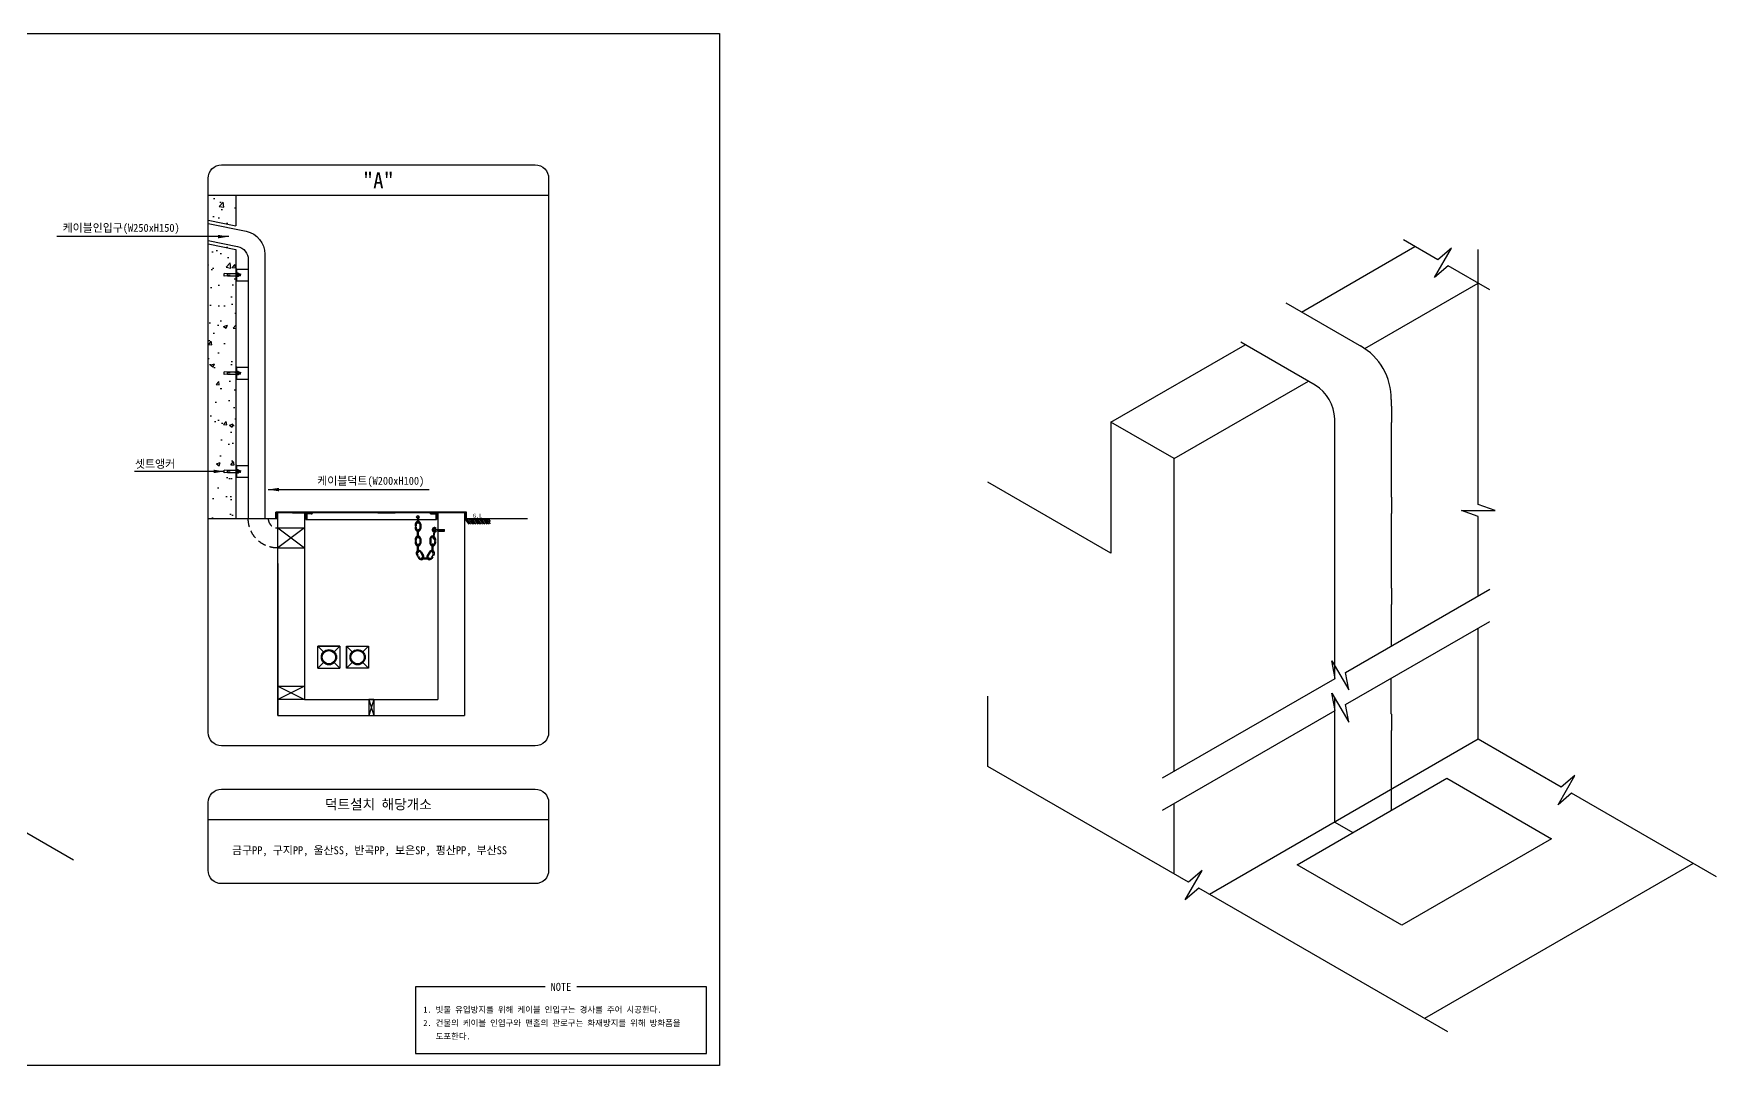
# Model space of a CAD drawing. Extents: x -8229 to 17635, y -14242 to -4883.
# Drawn here: x 5016 to 17635, y -14242 to -6502 of the extents above; entities that cross this region are included whole.
import ezdxf
from ezdxf.enums import TextEntityAlignment as Align

# ---------------------------------------------------------------- set-up
doc = ezdxf.new("R2010")
doc.units = 0
doc.header["$LTSCALE"] = 100
doc.header["$MEASUREMENT"] = 0
doc.linetypes.add('HIDDEN', pattern=[9.525, 6.35, -3.175])
doc.layers.get('0').update_dxf_attribs({"linetype": 'CONTINUOUS'})
for name, color, linetype in [('ED-MANH', 3, 'CONTINUOUS'), ('ED-MISC', 3, 'CONTINUOUS'), ('ED-NEWC', 4, 'CONTINUOUS'), ('ED-PATT', 1, 'CONTINUOUS'), ('ED-STEL', 3, 'CONTINUOUS'), ('TN-LINE', 7, 'CONTINUOUS'), ('TN-MANH', 4, 'CONTINUOUS'), ('TN-XXXX', 3, 'CONTINUOUS'), ('TT-BASE', 253, 'CONTINUOUS'), ('TT-LEAL', 1, 'CONTINUOUS'), ('TT-LEAT', 3, 'CONTINUOUS'), ('TT-TEXT', 3, 'CONTINUOUS'), ('TX-PAPR', 2, 'CONTINUOUS'), ('TZ-BASE', 253, 'CONTINUOUS'), ('TZ-LINE', 7, 'CONTINUOUS'), ('TZ-PATT', 254, 'CONTINUOUS'), ('TZ-TEX2', 3, 'CONTINUOUS'), ('TZ-TRAY', 3, 'CONTINUOUS')]:
    doc.layers.add(name, color=color, linetype=linetype)
doc.styles.add('RXHS', font='GulimChe.ttf')
doc.styles.get("Standard").update_dxf_attribs({"font": 'GulimChe.ttf'})
doc.dimstyles.new('D300', dxfattribs={"dimscale": 20, "dimtxt": 3, "dimasz": 2, "dimexe": 1, "dimexo": 1, "dimgap": 1, "dimtad": 1, "dimdec": 0, "dimdsep": 46, "dimtxsty": 'RXHS', "dimblk2": '_RXDOT', "dimcen": 3, "dimdle": 3, "dimclrd": 1, "dimclre": 1, "dimclrt": 3, "dimadec": 0, "dimazin": 0, "dimtfac": 1, "dimtdec": 0, "dimtix": 1, "dimtmove": 2, "dimatfit": 3, "dimfxl": 0, "dimtolj": 1, "dimtzin": 0, "dimarcsym": 0})

# ---------------------------------------------------------------- blocks, each defined once
blk = doc.blocks.new('_RXDOT')
at = {"color": 0, "linetype": 'ByBlock'}
blk.add_line((-1, 0), (2, 0), dxfattribs=at)
at = {"color": 0, "linetype": 'ByBlock', "const_width": 0.5}
blk.add_lwpolyline([(-0.25, 0, 1), (0.25, 0, 1)], format="xyb", close=True, dxfattribs=at)

msp = doc.modelspace()

# ---------------------------------------------------------------- hatches: boundary and pattern name
at = {"layer": 'ED-PATT'}
h = msp.add_hatch(dxfattribs=at)
h.set_pattern_fill('U', color=256, scale=5.000001, angle=225, style=0, double=1, pattern_type=0)
h.set_pattern_definition([(135, (9635.444, -12807.624), (3.535535, 3.535535), []), (45, (9635.444, -12807.624), (3.535535, -3.535535), [])])
edge = h.paths.add_edge_path()
edge.add_line((8098, -10221), (8098, -10224))
edge.add_line((8048, -10221), (8098, -10221))
edge.add_line((8048, -10224), (8048, -10221))
edge.add_line((8048, -10224), (8098, -10224))
h = msp.add_hatch(dxfattribs=at)
h.set_pattern_fill('U', color=256, scale=5.000001, angle=225, style=0, double=1, pattern_type=0)
h.set_pattern_definition([(135, (9635.444, -12817.601), (3.535535, 3.535535), []), (45, (9635.444, -12817.601), (3.535535, -3.535535), [])])
edge = h.paths.add_edge_path()
edge.add_line((8098, -10231), (8098, -10234))
edge.add_line((8048, -10231), (8098, -10231))
edge.add_line((8048, -10234), (8048, -10231))
edge.add_line((8048, -10234), (8098, -10234))
at = {"layer": 'TZ-PATT'}
h = msp.add_hatch(dxfattribs=at)
h.set_pattern_fill('AR-CONC', color=256, scale=40)
h.set_pattern_definition([(50, (-204.18, 2099.2), (286.904, -25.101), [30, -330]), (355, (-204.18, 2099.2), (-55.5005, 300.877), [24, -264]), (100.4514, (-180.27, 2097.1), (231.4035, 275.776), [25.496, -280.457]), (46.1842, (-204.2, 2179.2), (426.8965, -66.208), [45, -495]), (96.6356, (-168.6, 2173.68), (373.865, 389.647), [38.244, -420.686]), (351.184, (-204.2, 2179.2), (373.865, 389.647), [36, -396]), (21, (-164.18, 2159.2), (238.763, -161.0476), [30, -330]), (326, (-164.18, 2159.2), (97.326, 290.06), [24, -264]), (71.4514, (-144.29, 2145.77), (336.089, 129.0125), [25.496, -280.457]), (37.5, (-204.18, 2099.19), (4.86394, 133.15754), [0, -260.8, 0, -268, 0, -265]), (7.5, (-204.18, 2099.2), (105.2278, 157.7647), [0, -152.8, 0, -254.8, 0, -101]), (327.5, (-293.38, 2099.2), (213.529, -9.02195), [0, -100, 0, -312, 0, -414]), (317.5, (-333.38, 2099.2), (233.2745, 40.042), [0, -130, 0, -207.2, 0, -294])])
h.paths.add_polyline_path([(6324.4, -8053.1), (6324.4, -10140.1), (6532.3, -10140.1), (6532.3, -9687.2), (6469.5, -9687.1), (6469.5, -9684), (6445.5, -9687.1), (6445.5, -9665.9), (6469.5, -9669), (6469.5, -9665.9), (6532.3, -9665.9), (6532.3, -8096.1)])
h.paths.add_polyline_path([(6324.4, -7713.7), (6324.4, -7899.9), (6532.3, -7942.9), (6532.3, -7713.7)])

# ---------------------------------------------------------------- linework, layer by layer
at = {"layer": 'ED-MANH'}
for p, q in [((6848.2, -11617.5), (6848.2, -10097.5)), ((7048.2, -10097.5), (7048.2, -11497.5)), ((8048.2, -10097.5), (8048.2, -11497.5)), ((8248.2, -10097.5), (8248.2, -11617.5)), ((8048, -10221), (8098, -10221)), ((8048, -10221), (8098, -10221)), ((8048, -10221), (8098, -10221)), ((8048, -10234), (8098, -10234)), ((8048, -10234), (8098, -10234)), ((8048, -10234), (8098, -10234)), ((8098, -10234), (8098, -10221)), ((8098, -10234), (8098, -10221)), ((8098, -10234), (8098, -10221)), ((6848.2, -10477.5), (6848.2, -11617.5)), ((8248.2, -10477.5), (8248.2, -11617.5)), ((7048.2, -11497.5), (8048.2, -11497.5))]:
    msp.add_line(p, q, dxfattribs=at)
at = {"layer": 'ED-MANH', "flags": 128}
msp.add_lwpolyline([(6848.2, -11617.5), (8248.2, -11617.5)], dxfattribs=at)
at = {"layer": 'ED-MISC'}
for p, q in [((7148.2, -11097.5), (7313.2, -11097.5)), ((7148.2, -11262.5), (7148.2, -11097.5)), ((7148.2, -11097.5), (7313.2, -11097.5)), ((7148.2, -11097.5), (7190.4, -11139.7)), ((7313.2, -11097.5), (7148.2, -11097.5)), ((7313.2, -11097.5), (7148.2, -11097.5)), ((7313.2, -11097.5), (7271, -11139.7)), ((7313.2, -11097.5), (7313.2, -11262.5)), ((7363.2, -11262.5), (7363.2, -11097.5)), ((7363.2, -11097.5), (7405.4, -11139.7)), ((7363.2, -11097.5), (7363.2, -11262.5)), ((7363.2, -11097.5), (7528.2, -11097.5)), ((7528.2, -11097.5), (7486, -11139.7)), ((7528.2, -11097.5), (7528.2, -11262.5)), ((7190.4, -11220.3), (7148.2, -11262.5)), ((7271, -11220.3), (7313.2, -11262.5)), ((7405.4, -11220.3), (7363.2, -11262.5)), ((7486, -11220.3), (7528.2, -11262.5)), ((7148.2, -11262.5), (7313.2, -11262.5)), ((7528.2, -11262.5), (7363.2, -11262.5))]:
    msp.add_line(p, q, dxfattribs=at)
for centre, radius in [((7230.7, -11180), 57), ((7230.7, -11180), 50), ((7445.7, -11180), 57), ((7445.7, -11180), 50)]:
    msp.add_circle(centre, radius, dxfattribs=at)
at = {"layer": 'ED-NEWC'}
for p, q in [((8263.2, -10092.5), (6833.2, -10092.5)), ((6833.2, -10135.5), (6833.2, -10092.5)), ((8263.2, -10135.5), (8263.2, -10092.5)), ((6838.2, -10135.5), (6833.2, -10135.5)), ((8258.2, -10097.5), (6838.2, -10097.5)), ((6838.2, -10135.5), (6838.2, -10097.5)), ((7528.2, -10097.5), (6838.2, -10097.5)), ((7048.2, -10097.5), (6848.2, -10097.5)), ((7048.2, -10097.5), (6958.2, -10097.5)), ((6958.2, -10097.5), (7048.2, -10097.5)), ((7058, -10147.5), (8038.2, -10147.5)), ((7058.1, -10097.5), (7058.1, -10147.5)), ((7058.1, -10097.5), (7058.1, -10147.5)), ((7102.1, -10103.5), (7064.1, -10103.5)), ((7064.1, -10103.5), (7064.1, -10141.5)), ((7102.1, -10103.5), (7064.1, -10103.5)), ((7064.1, -10103.5), (7064.1, -10141.5)), ((7098.1, -10103.5), (7102.1, -10103.5)), ((7098.1, -10103.5), (7102.1, -10103.5)), ((7518.2, -10097.5), (7468.2, -10097.6)), ((7598.2, -10097.5), (7728.2, -10097.5)), ((7877.5, -10181), (7877.5, -10193.5)), ((7884.5, -10193.5), (7877.5, -10193.5)), ((7884.5, -10201.5), (7877.5, -10201.5)), ((7877.5, -10201.5), (7877.5, -10214)), ((7884.5, -10181), (7884.5, -10193.5)), ((7884.5, -10201.5), (7884.5, -10214)), ((7894.5, -10134), (7894.5, -10171)), ((7901.5, -10134), (7901.5, -10171)), ((7911.5, -10181), (7911.5, -10214)), ((7918.5, -10181), (7918.5, -10214)), ((7994.2, -10103.5), (7998.2, -10103.5)), ((7994.2, -10103.5), (8032.2, -10103.5)), ((8034.4, -10212.3), (8028, -10216)), ((8032.2, -10103.5), (8032.2, -10141.5)), ((8038.2, -10097.5), (8038.2, -10147.5)), ((8098.2, -10097.5), (8048.2, -10097.5)), ((8258.2, -10135.5), (8258.2, -10097.5)), ((8258.2, -10135.5), (8263.2, -10135.5)), ((7877.5, -10291), (7877.5, -10303.5)), ((7877.5, -10303.5), (7884.5, -10303.5)), ((7877.5, -10311.5), (7884.5, -10311.5)), ((7877.5, -10311.5), (7877.5, -10324)), ((7884.5, -10291), (7884.5, -10303.5)), ((7884.5, -10311.5), (7884.5, -10324)), ((7894.5, -10281), (7894.5, -10224)), ((7894.5, -10391), (7894.5, -10334)), ((7901.5, -10281), (7901.5, -10224)), ((7901.5, -10391), (7901.5, -10334)), ((7911.5, -10291), (7911.5, -10324)), ((7918.5, -10291), (7918.5, -10324)), ((7987.5, -10291), (7987.5, -10324)), ((7994.5, -10291), (7994.5, -10324)), ((8004.5, -10391), (8004.5, -10334)), ((8011.3, -10287.5), (8021.2, -10224.4)), ((8011.5, -10391), (8011.5, -10334)), ((8018.2, -10288.7), (8028.1, -10225.6)), ((8021.5, -10291), (8021.5, -10303.5)), ((8028.5, -10303.5), (8021.5, -10303.5)), ((8028.5, -10311.5), (8021.5, -10311.5)), ((8021.5, -10311.5), (8021.5, -10324)), ((8028.5, -10291), (8028.5, -10303.5)), ((8028.5, -10311.5), (8028.5, -10324)), ((8098, -10224), (8032, -10224)), ((8098, -10231), (8037.5, -10231)), ((7887, -10409.4), (7893.3, -10420.3)), ((7893.1, -10405.9), (7899.3, -10416.8)), ((7893.3, -10420.3), (7899.3, -10416.8)), ((7897.3, -10427.2), (7903.3, -10423.7)), ((7897.3, -10427.2), (7903.5, -10438)), ((7903.3, -10423.7), (7909.6, -10434.5)), ((7916.5, -10392.4), (7933, -10421)), ((7922.5, -10388.9), (7939, -10417.5)), ((7981.5, -10436), (7924.5, -10436)), ((7981.5, -10443), (7924.5, -10443)), ((7983.5, -10388.9), (7967, -10417.5)), ((7989.6, -10392.4), (7973.1, -10421)), ((8002.7, -10423.7), (7996.4, -10434.5)), ((8008.8, -10427.2), (8002.5, -10438)), ((8008.8, -10427.2), (8002.7, -10423.7)), ((8012.9, -10405.9), (8006.7, -10416.8)), ((8012.8, -10420.3), (8006.7, -10416.8)), ((8019, -10409.4), (8012.8, -10420.3)), ((7566.2, -11497.5), (7530.2, -11497.5)), ((7530.2, -11497.5), (7530.2, -11617.5)), ((7530.2, -11497.5), (7566.2, -11617.5)), ((7566.2, -11497.5), (7530.2, -11617.5)), ((7566.2, -11497.5), (7566.2, -11617.5)), ((7530.2, -11617.5), (7566.2, -11617.5))]:
    msp.add_line(p, q, dxfattribs=at)
msp.add_lwpolyline([(7048.2, -11497.5), (6848.2, -11497.5), (6848.2, -11397.5), (7048.2, -11397.5)], close=True, dxfattribs=at)
at = {"layer": 'ED-NEWC', "flags": 128}
for points in [[(6848.2, -11397.5), (7048.2, -11497.5)], [(7048.2, -11397.5), (6848.2, -11497.5)]]:
    msp.add_lwpolyline(points, dxfattribs=at)
at = {"layer": 'ED-NEWC'}
msp.add_circle((7898, -10127.5), 10, dxfattribs=at)
for centre, radius, start, end in [((7058.1, -10141.5), 6, 270, 0), ((7058.1, -10141.5), 6, 270, 0), ((7102.1, -10097.5), 6, 270, 0), ((7102.1, -10097.5), 6, 270, 0), ((7898, -10181), 20.5, 0, 180), ((7898, -10214), 20.5, 180, 0), ((7898, -10181), 13.5, 0, 180), ((7898, -10214), 13.5, 180, 0), ((7898, -10134), 3.5, 0, 180), ((7898, -10171), 3.5, 180, 0), ((7898, -10224), 3.5, 0, 180), ((7994.2, -10097.5), 6, 180, 270), ((8022, -10224), 17, 43.36012, 335.68426), ((8022, -10224), 10, 53.1301, 0), ((8038.2, -10141.5), 6, 180, 270), ((7898, -10291), 20.5, 0, 180), ((7898, -10324), 20.5, 180, 0), ((7898, -10291), 13.5, 0, 180), ((7898, -10324), 13.5, 180, 0), ((7898, -10281), 3.5, 180, 0), ((7898, -10334), 3.5, 0, 180), ((8008, -10291), 20.5, 0, 180), ((8008, -10324), 20.5, 180, 0), ((8008, -10291), 13.5, 0, 180), ((8008, -10324), 13.5, 180, 0), ((8008, -10334), 3.5, 0, 180), ((8014.7, -10288.1), 3.5, 170, 350), ((8024.6, -10225), 3.5, 350, 170), ((7904.8, -10399.2), 20.5, 30, 210), ((7904.8, -10399.2), 13.5, 30, 210), ((7898, -10391), 3.5, 180, 0), ((7921.3, -10427.8), 20.5, 210, 30), ((7921.3, -10427.8), 13.5, 210, 30), ((7924.5, -10439.5), 3.5, 90, 270), ((7984.7, -10427.8), 20.5, 150, 330), ((7984.7, -10427.8), 13.5, 150, 330), ((7981.5, -10439.5), 3.5, 270, 90), ((8001.5, -10399.2), 20.5, 330, 150), ((8001.2, -10399.2), 13.5, 330, 150), ((8008, -10391), 3.5, 180, 0)]:
    msp.add_arc(centre, radius, start, end, dxfattribs=at)
at = {"layer": 'ED-STEL'}
for p, q in [((6469.5, -8304.1), (6445.5, -8300.9)), ((6445.5, -8322.2), (6445.5, -8300.9)), ((6469.5, -8319.1), (6445.5, -8322.2)), ((6469.5, -8300.9), (6532.3, -8300.9)), ((6469.5, -8304.3), (6469.5, -8300.9)), ((6469.5, -8322.2), (6469.5, -8317.4)), ((6532.3, -8322.2), (6469.5, -8322.2)), ((6532.3, -8300.9), (6532.3, -8322.2)), ((6567.6, -8317.2), (6567.6, -8304.6)), ((6540.3, -8355.6), (6532.3, -8355.6)), ((6469.5, -9041.2), (6445.5, -9038.1)), ((6445.5, -9059.3), (6445.5, -9038.1)), ((6469.5, -9056.2), (6445.5, -9059.3)), ((6469.5, -9038.1), (6532.3, -9038.1)), ((6469.5, -9041.4), (6469.5, -9038.1)), ((6469.5, -9059.3), (6469.5, -9054.5)), ((6532.3, -9059.3), (6469.5, -9059.3)), ((6532.3, -9038.1), (6532.3, -9059.3)), ((6567.6, -9054.3), (6567.6, -9041.7)), ((6540.3, -9092.7), (6532.3, -9092.7)), ((6469.5, -9778.3), (6445.5, -9775.2)), ((6445.5, -9796.4), (6445.5, -9775.2)), ((6469.5, -9793.3), (6445.5, -9796.4)), ((6469.5, -9775.2), (6532.3, -9775.2)), ((6469.5, -9778.5), (6469.5, -9775.2)), ((6469.5, -9796.4), (6469.5, -9791.7)), ((6532.3, -9796.5), (6469.5, -9796.4)), ((6532.3, -9775.2), (6532.3, -9796.4)), ((6540.3, -9829.8), (6532.3, -9829.8)), ((6567.6, -9791.4), (6567.6, -9778.8))]:
    msp.add_line(p, q, dxfattribs=at)
at = {"layer": 'ED-STEL', "extrusion": (0, 0, -1)}
for p, q in [((6540.3, -8301.8), (6540.3, -8321.3)), ((6550, -8299), (6543.2, -8299)), ((6543.2, -8304.7), (6550, -8304.7)), ((6543.2, -8318.4), (6550, -8318.4)), ((6550, -8324.2), (6543.2, -8324.2)), ((6550, -8304.7), (6544.5, -8304.7)), ((6550, -8318.4), (6544.5, -8318.4)), ((6550, -8324.2), (6544.5, -8324.2)), ((6552.9, -8321.3), (6552.9, -8301.8)), ((6552.9, -8304.6), (6552.9, -8308.1)), ((6552.9, -8304.6), (6552.9, -8306)), ((6552.9, -8304.6), (6552.9, -8308.1)), ((6552.9, -8304.6), (6552.9, -8306)), ((6552.9, -8306), (6552.9, -8304.6)), ((6554.5, -8304.6), (6552.9, -8306)), ((6554.5, -8304.6), (6552.9, -8306)), ((6554.5, -8304.6), (6552.9, -8306)), ((6552.9, -8304.6), (6552.9, -8318.6)), ((6552.9, -8304.6), (6552.9, -8318.6)), ((6554.5, -8304.6), (6552.9, -8317.2)), ((6554.5, -8304.6), (6552.9, -8317.2)), ((6552.9, -8318.6), (6552.9, -8317.2)), ((6552.9, -8318.6), (6552.9, -8317.2)), ((6554.5, -8317.2), (6552.9, -8318.6)), ((6554.5, -8317.2), (6552.9, -8318.6)), ((6554.5, -8304.6), (6556.2, -8306)), ((6554.5, -8304.6), (6556.2, -8306)), ((6554.5, -8304.6), (6556.2, -8306)), ((6556.2, -8306), (6554.5, -8317.2)), ((6554.5, -8317.2), (6556.2, -8318.6)), ((6554.5, -8317.2), (6556.2, -8318.6)), ((6556.2, -8306), (6557.8, -8304.6)), ((6556.2, -8306), (6557.8, -8304.6)), ((6556.2, -8306), (6557.8, -8304.6)), ((6557.8, -8304.6), (6556.2, -8318.6)), ((6556.2, -8318.6), (6557.8, -8317.2)), ((6556.2, -8318.6), (6557.8, -8317.2)), ((6557.8, -8304.6), (6559.4, -8306)), ((6559.4, -8306), (6557.8, -8317.2)), ((6557.8, -8317.2), (6559.4, -8318.6)), ((6557.8, -8317.2), (6559.4, -8318.6)), ((6559.4, -8306), (6561.1, -8304.6)), ((6559.4, -8306), (6561.1, -8304.6)), ((6559.4, -8306), (6561.1, -8304.6)), ((6561.1, -8304.6), (6559.4, -8318.6)), ((6559.4, -8318.6), (6561.1, -8317.2)), ((6559.4, -8318.6), (6561.1, -8317.2)), ((6561.1, -8304.6), (6562.7, -8306)), ((6562.7, -8306), (6561.1, -8317.2)), ((6561.1, -8317.2), (6562.7, -8318.6)), ((6561.1, -8317.2), (6562.7, -8318.6)), ((6562.7, -8306), (6564.3, -8304.6)), ((6562.7, -8306), (6564.3, -8304.6)), ((6562.7, -8306), (6564.3, -8304.6)), ((6564.3, -8304.6), (6562.7, -8318.6)), ((6562.7, -8318.6), (6564.3, -8317.2)), ((6562.7, -8318.6), (6564.3, -8317.2)), ((6564.3, -8304.6), (6566, -8306)), ((6566, -8306), (6564.3, -8317.2)), ((6564.3, -8317.2), (6566, -8318.6)), ((6564.3, -8317.2), (6566, -8318.6)), ((6566, -8306), (6567.6, -8304.6)), ((6566, -8306), (6567.6, -8304.6)), ((6566, -8306), (6567.6, -8304.6)), ((6567.6, -8304.6), (6566, -8318.6)), ((6566, -8318.6), (6567.6, -8317.2)), ((6566, -8318.6), (6567.6, -8317.2)), ((6540.3, -9039), (6540.3, -9058.4)), ((6550, -9036.1), (6543.2, -9036.1)), ((6543.2, -9041.9), (6550, -9041.9)), ((6543.2, -9055.5), (6550, -9055.5)), ((6550, -9061.3), (6543.2, -9061.3)), ((6550, -9041.9), (6544.5, -9041.9)), ((6550, -9055.5), (6544.5, -9055.5)), ((6550, -9061.3), (6544.5, -9061.3)), ((6552.9, -9058.4), (6552.9, -9039)), ((6552.9, -9041.7), (6552.9, -9045.2)), ((6552.9, -9041.7), (6552.9, -9043.1)), ((6552.9, -9041.7), (6552.9, -9045.2)), ((6552.9, -9041.7), (6552.9, -9043.1)), ((6552.9, -9043.1), (6552.9, -9041.7)), ((6554.5, -9041.7), (6552.9, -9043.1)), ((6554.5, -9041.7), (6552.9, -9043.1)), ((6554.5, -9041.7), (6552.9, -9043.1)), ((6552.9, -9041.7), (6552.9, -9055.7)), ((6552.9, -9041.7), (6552.9, -9055.7)), ((6554.5, -9041.7), (6552.9, -9054.3)), ((6554.5, -9041.7), (6552.9, -9054.3)), ((6552.9, -9055.7), (6552.9, -9054.3)), ((6552.9, -9055.7), (6552.9, -9054.3)), ((6554.5, -9054.3), (6552.9, -9055.7)), ((6554.5, -9054.3), (6552.9, -9055.7)), ((6554.5, -9041.7), (6556.2, -9043.1)), ((6554.5, -9041.7), (6556.2, -9043.1)), ((6554.5, -9041.7), (6556.2, -9043.1)), ((6556.2, -9043.1), (6554.5, -9054.3)), ((6554.5, -9054.3), (6556.2, -9055.7)), ((6554.5, -9054.3), (6556.2, -9055.7)), ((6556.2, -9043.1), (6557.8, -9041.7)), ((6556.2, -9043.1), (6557.8, -9041.7)), ((6556.2, -9043.1), (6557.8, -9041.7)), ((6557.8, -9041.7), (6556.2, -9055.7)), ((6556.2, -9055.7), (6557.8, -9054.3)), ((6556.2, -9055.7), (6557.8, -9054.3)), ((6557.8, -9041.7), (6559.4, -9043.1)), ((6559.4, -9043.1), (6557.8, -9054.3)), ((6557.8, -9054.3), (6559.4, -9055.7)), ((6557.8, -9054.3), (6559.4, -9055.7)), ((6559.4, -9043.1), (6561.1, -9041.7)), ((6559.4, -9043.1), (6561.1, -9041.7)), ((6559.4, -9043.1), (6561.1, -9041.7)), ((6561.1, -9041.7), (6559.4, -9055.7)), ((6559.4, -9055.7), (6561.1, -9054.3)), ((6559.4, -9055.7), (6561.1, -9054.3)), ((6561.1, -9041.7), (6562.7, -9043.1)), ((6562.7, -9043.1), (6561.1, -9054.3)), ((6561.1, -9054.3), (6562.7, -9055.7)), ((6561.1, -9054.3), (6562.7, -9055.7)), ((6562.7, -9043.1), (6564.3, -9041.7)), ((6562.7, -9043.1), (6564.3, -9041.7)), ((6562.7, -9043.1), (6564.3, -9041.7)), ((6564.3, -9041.7), (6562.7, -9055.7)), ((6562.7, -9055.7), (6564.3, -9054.3)), ((6562.7, -9055.7), (6564.3, -9054.3)), ((6564.3, -9041.7), (6566, -9043.1)), ((6566, -9043.1), (6564.3, -9054.3)), ((6564.3, -9054.3), (6566, -9055.7)), ((6564.3, -9054.3), (6566, -9055.7)), ((6566, -9043.1), (6567.6, -9041.7)), ((6566, -9043.1), (6567.6, -9041.7)), ((6566, -9043.1), (6567.6, -9041.7)), ((6567.6, -9041.7), (6566, -9055.7)), ((6566, -9055.7), (6567.6, -9054.3)), ((6566, -9055.7), (6567.6, -9054.3)), ((6540.3, -9776.1), (6540.3, -9795.5)), ((6550, -9773.2), (6543.2, -9773.2)), ((6543.2, -9779), (6550, -9779)), ((6543.2, -9792.6), (6550, -9792.6)), ((6550, -9798.4), (6543.2, -9798.4)), ((6550, -9779), (6544.5, -9779)), ((6550, -9792.6), (6544.5, -9792.6)), ((6550, -9798.4), (6544.5, -9798.4)), ((6552.9, -9795.5), (6552.9, -9776.1)), ((6552.9, -9778.8), (6552.9, -9782.3)), ((6552.9, -9778.8), (6552.9, -9780.2)), ((6552.9, -9778.8), (6552.9, -9782.3)), ((6552.9, -9778.8), (6552.9, -9780.2)), ((6552.9, -9780.2), (6552.9, -9778.8)), ((6554.5, -9778.8), (6552.9, -9780.2)), ((6554.5, -9778.8), (6552.9, -9780.2)), ((6554.5, -9778.8), (6552.9, -9780.2)), ((6552.9, -9778.8), (6552.9, -9792.8)), ((6552.9, -9778.8), (6552.9, -9792.8)), ((6554.5, -9778.8), (6552.9, -9791.4)), ((6554.5, -9778.8), (6552.9, -9791.4)), ((6552.9, -9792.8), (6552.9, -9791.4)), ((6552.9, -9792.8), (6552.9, -9791.4)), ((6554.5, -9791.4), (6552.9, -9792.8)), ((6554.5, -9791.4), (6552.9, -9792.8)), ((6554.5, -9778.8), (6556.2, -9780.2)), ((6554.5, -9778.8), (6556.2, -9780.2)), ((6554.5, -9778.8), (6556.2, -9780.2)), ((6556.2, -9780.2), (6554.5, -9791.4)), ((6554.5, -9791.4), (6556.2, -9792.8)), ((6554.5, -9791.4), (6556.2, -9792.8)), ((6556.2, -9780.2), (6557.8, -9778.8)), ((6556.2, -9780.2), (6557.8, -9778.8)), ((6556.2, -9780.2), (6557.8, -9778.8)), ((6557.8, -9778.8), (6556.2, -9792.8)), ((6556.2, -9792.8), (6557.8, -9791.4)), ((6556.2, -9792.8), (6557.8, -9791.4)), ((6557.8, -9778.8), (6559.4, -9780.2)), ((6559.4, -9780.2), (6557.8, -9791.4)), ((6557.8, -9791.4), (6559.4, -9792.8)), ((6557.8, -9791.4), (6559.4, -9792.8)), ((6559.4, -9780.2), (6561.1, -9778.8)), ((6559.4, -9780.2), (6561.1, -9778.8)), ((6559.4, -9780.2), (6561.1, -9778.8)), ((6561.1, -9778.8), (6559.4, -9792.8)), ((6559.4, -9792.8), (6561.1, -9791.4)), ((6559.4, -9792.8), (6561.1, -9791.4)), ((6561.1, -9778.8), (6562.7, -9780.2)), ((6562.7, -9780.2), (6561.1, -9791.4)), ((6561.1, -9791.4), (6562.7, -9792.8)), ((6561.1, -9791.4), (6562.7, -9792.8)), ((6562.7, -9780.2), (6564.3, -9778.8)), ((6562.7, -9780.2), (6564.3, -9778.8)), ((6562.7, -9780.2), (6564.3, -9778.8)), ((6564.3, -9778.8), (6562.7, -9792.8)), ((6562.7, -9792.8), (6564.3, -9791.4)), ((6562.7, -9792.8), (6564.3, -9791.4)), ((6564.3, -9778.8), (6566, -9780.2)), ((6566, -9780.2), (6564.3, -9791.4)), ((6564.3, -9791.4), (6566, -9792.8)), ((6564.3, -9791.4), (6566, -9792.8)), ((6566, -9780.2), (6567.6, -9778.8)), ((6566, -9780.2), (6567.6, -9778.8)), ((6566, -9780.2), (6567.6, -9778.8)), ((6567.6, -9778.8), (6566, -9792.8)), ((6566, -9792.8), (6567.6, -9791.4)), ((6566, -9792.8), (6567.6, -9791.4))]:
    msp.add_line(p, q, dxfattribs=at)
at = {"layer": 'ED-STEL'}
for points in [[(6469.5, -8317.4), (6469.4, -8304.3)], [(6469.4, -8304.3), (6489.8, -8304.3), (6489.8, -8305.6), (6469.4, -8305.6)], [(6469.5, -8317.4), (6490.4, -8317.4), (6490.4, -8318.7), (6469.5, -8318.7)], [(6469.5, -9054.5), (6469.4, -9041.4)], [(6469.4, -9041.4), (6489.8, -9041.4), (6489.8, -9042.7), (6469.4, -9042.7)], [(6469.5, -9054.5), (6490.4, -9054.5), (6490.4, -9055.8), (6469.5, -9055.8)], [(6469.5, -9791.7), (6469.4, -9778.5)], [(6469.4, -9778.5), (6489.8, -9778.5), (6489.8, -9779.8), (6469.4, -9779.8)], [(6469.5, -9791.7), (6490.4, -9791.7), (6490.4, -9792.9), (6469.5, -9792.9)]]:
    msp.add_lwpolyline(points, dxfattribs=at)
at = {"layer": 'ED-STEL', "flags": 128}
for points in [[(6540.3, -8355.6), (6540.3, -8267.5), (6532.3, -8267.5)], [(6540.3, -8267.5), (6625.4, -8267.5)], [(6540.3, -8355.6), (6625.4, -8355.6)], [(6540.3, -9092.7), (6540.3, -9004.7), (6532.3, -9004.7)], [(6540.3, -9004.7), (6625.4, -9004.7)], [(6540.3, -9092.7), (6625.4, -9092.7)], [(6540.3, -9829.8), (6540.3, -9741.8), (6532.3, -9741.8)], [(6540.3, -9741.8), (6625.4, -9741.8)], [(6540.3, -9829.8), (6625.4, -9829.8)]]:
    msp.add_lwpolyline(points, dxfattribs=at)
at = {"layer": 'ED-STEL', "extrusion": (0, 0, -1)}
for centre, radius, start, end in [((-6543.2, -8301.8), 2.89, 270, 90), ((-6549.8, -8311.6), 9.5, 314.10853, 45.89147), ((-6543.2, -8321.3), 2.89, 270, 90), ((-6550, -8301.8), 2.89, 90, 270), ((-6543.4, -8311.6), 9.5, 134.10853, 225.89147), ((-6550, -8321.3), 2.89, 90, 270), ((-6543.2, -9039), 2.89, 270, 90), ((-6549.8, -9048.7), 9.5, 314.10853, 45.89147), ((-6543.2, -9058.4), 2.89, 270, 90), ((-6550, -9039), 2.89, 90, 270), ((-6543.4, -9048.7), 9.5, 134.10853, 225.89147), ((-6550, -9058.4), 2.89, 90, 270), ((-6543.2, -9776.1), 2.89, 270, 90), ((-6549.8, -9785.8), 9.5, 314.10853, 45.89147), ((-6543.2, -9795.5), 2.89, 270, 90), ((-6550, -9776.1), 2.89, 90, 270), ((-6543.4, -9785.8), 9.5, 134.10853, 225.89147), ((-6550, -9795.5), 2.89, 90, 270)]:
    msp.add_arc(centre, radius, start, end, dxfattribs=at)
at = {"layer": 'TN-LINE'}
for p, q in [((14523.7, -8590.9), (15374.8, -8099.6)), ((14998.3, -8864.9), (15849.3, -8373.5)), ((13094.6, -9416), (14101.1, -8835)), ((13569.1, -9690), (14575.6, -9108.9))]:
    msp.add_line(p, q, dxfattribs=at)
at = {"layer": 'TN-LINE', "flags": 128}
for points in [[(6532.3, -7713.7), (6532.3, -7942.9)], [(6324.4, -7899.9), (6532.3, -7942.9)], [(6324.4, -8078.6), (6532.3, -8121.6)], [(6532.3, -8121.6), (6532.3, -10140.1)], [(15195.5, -9247.1), (15195.5, -9294.2), (15198.4, -9295.9)], [(15198.4, -9295.8), (15198.4, -9419.8), (15195.5, -9422), (15195.5, -9976.7), (15198.4, -9978.3), (15198.4, -10102.3), (15195.5, -10103.9), (15195.5, -10659.2), (15198.4, -10660.8), (15198.4, -10784.7), (15195.5, -10786.4), (15195.5, -11096.5)], [(13569.1, -12035.5), (13569.1, -9690), (13094.6, -9416), (13094.6, -10399.5), (12171.7, -9866.7)], [(6324.4, -10140.1), (6848.2, -10140.1)], [(8248.2, -10140.1), (8720.4, -10140.1)], [(15198.4, -11606.7), (15198.4, -11730.6), (15195.5, -11732.3), (15195.5, -12329)], [(13569.1, -12805.1), (13569.1, -12277.7)]]:
    msp.add_lwpolyline(points, dxfattribs=at)
at = {"layer": 'TN-MANH', "flags": 128}
msp.add_lwpolyline([(14490.3, -12736.2), (15612.9, -12088.1), (16398.4, -12541.6), (15275.8, -13189.7), (14490.3, -12736.2)], dxfattribs=at)
at = {"layer": 'TN-XXXX'}
for p, q in [((6324.4, -7713.7), (8878, -7713.7)), ((6324.4, -12396.1), (8878, -12396.1))]:
    msp.add_line(p, q, dxfattribs=at)
at = {"layer": 'TN-XXXX', "flags": 128}
for points in [[(6424.4, -7486.8), (8778, -7486.8, -0.4142136), (8878, -7586.8), (8878, -11743.9, -0.4142136), (8778, -11843.9), (6424.4, -11843.9, -0.4142136), (6324.4, -11743.9), (6324.4, -7586.8, -0.4142136)], [(6424.4, -12169.3), (8778, -12169.3, -0.4142136), (8878, -12269.3), (8878, -12778.3, -0.4142136), (8778, -12878.3), (6424.4, -12878.3, -0.4142136), (6324.4, -12778.3), (6324.4, -12269.3, -0.4142136)]]:
    msp.add_lwpolyline(points, format="xyb", close=True, dxfattribs=at)
at = {"layer": 'TT-BASE'}
for p, q in [((8248.2, -10140.1), (8441.3, -10140.1)), ((8281.1, -10182.7), (8250.7, -10140.1)), ((8293.7, -10182.7), (8263.4, -10140.1)), ((8308.6, -10182.7), (8278.2, -10140.1)), ((8321.7, -10182.7), (8291.3, -10140.1)), ((8334.3, -10182.7), (8304, -10140.1)), ((8349.2, -10182.7), (8318.9, -10140.1)), ((8362.3, -10182.7), (8332, -10140.1)), ((8374.9, -10182.7), (8344.6, -10140.1)), ((8389.8, -10182.7), (8359.5, -10140.1)), ((8402.9, -10182.7), (8372.6, -10140.1)), ((8416.4, -10182.7), (8386.1, -10140.1)), ((8430, -10182.7), (8399.6, -10140.1)), ((8441.3, -10179.6), (8413.2, -10140.1)), ((8441.3, -10161.7), (8426, -10140.1))]:
    msp.add_line(p, q, dxfattribs=at)
at = {"layer": 'TT-LEAL', "flags": 128}
for points in [[(5316.1, -12702.8), (4643.8, -12314.7), (4541.8, -12401.5), (4668, -12182.9), (4566.1, -12269.8), (3943.6, -11910.4), (3943.6, -9729.4), (3817.5, -9684.5), (4069.8, -9684.5), (3943.6, -9639.7), (3943.6, -6992.3)], [(15936.3, -8423.8), (15623.3, -8243.1), (15521.4, -8329.9), (15647.6, -8111.4), (15545.6, -8198.2), (15287.8, -8049.4)], [(15849.3, -10719), (15849.3, -10124.7), (15723.1, -10079.9), (15975.5, -10079.9), (15849.3, -10035), (15849.3, -8120.6)], [(13482.2, -12085.7), (14776.7, -11338.3), (14752.5, -11206.6), (14878.7, -11425.1), (14854.5, -11293.4), (15936.3, -10668.8)], [(13482.2, -12327.9), (14776.7, -11580.5), (14752.5, -11448.8), (14878.7, -11667.3), (14854.5, -11535.6), (15936.3, -10911)], [(17634.7, -12826.5), (16549.5, -12200), (16447.5, -12286.8), (16573.7, -12068.2), (16471.7, -12155.1), (15849.3, -11795.7), (15849.3, -10961.2)], [(15620.5, -13989.4), (13754, -12911.9), (13652.1, -12998.7), (13778.3, -12780.2), (13676.3, -12867), (12171.7, -11998.3), (12171.7, -11470.9)]]:
    msp.add_lwpolyline(points, dxfattribs=at)
at = {"layer": 'TX-PAPR'}
msp.add_lwpolyline([(-1780.1, -6501.6), (10159.9, -6501.6), (10159.9, -14241.6), (-1780.1, -14241.6)], close=True, dxfattribs=at)
at = {"layer": 'TZ-BASE', "flags": 128}
for points in [[(15849.3, -11795.7), (13835.1, -12958.6)], [(17461.1, -12726.3), (15446.9, -13889.2)]]:
    msp.add_lwpolyline(points, dxfattribs=at)
at = {"layer": 'TZ-LINE', "ltscale": 2, "elevation": 23.2}
msp.add_lwpolyline([(8851.5, -13652.7), (7879.8, -13652.7), (7879.8, -14153.3), (10060.8, -14153.3), (10060.8, -13652.7), (9089.1, -13652.7)], dxfattribs=at)
at = {"layer": 'TZ-TRAY'}
for p, q in [((14976.7, -8851.2), (14408.8, -8523.3)), ((14626.9, -9138.6), (14068.6, -8816.2)), ((14772.7, -11340.6), (14772.7, -9391)), ((15195.5, -11605.1), (15195.5, -11338.7)), ((14772.7, -12417.3), (14772.7, -11483.7)), ((15198.4, -11606.7), (15195.5, -11605.1)), ((14772.7, -12417.3), (14907.7, -12495.2))]:
    msp.add_line(p, q, dxfattribs=at)
at = {"layer": 'TZ-TRAY', "flags": 128}
for points in [[(6324.4, -7925.4), (6610.8, -7984.7, -0.3556778), (6750.4, -8156), (6750.4, -10140.1)], [(6324.4, -8053.1), (6545.6, -8098.8, -0.3556778), (6625.4, -8196.8), (6625.4, -10140.1)]]:
    msp.add_lwpolyline(points, format="xyb", dxfattribs=at)
at = {"layer": 'TZ-TRAY', "linetype": 'HIDDEN', "ltscale": 0.1, "flags": 128}
for points in [[(6848.2, -10360.1), (6845.4, -10360.1, -0.4142136), (6625.4, -10140.1)], [(6775.4, -10140.1, 0.4142136), (6845.4, -10210.1), (6848.2, -10210.1)]]:
    msp.add_lwpolyline(points, format="xyb", dxfattribs=at)
at = {"layer": 'TZ-TRAY', "flags": 128}
for points in [[(6848.2, -10210.1), (7048.2, -10210.1), (6848.2, -10360.1)], [(6848.2, -10210.1), (7048.2, -10360.1)], [(6848.2, -10360.1), (7048.2, -10360.1)]]:
    msp.add_lwpolyline(points, dxfattribs=at)
at = {"layer": 'TZ-TRAY'}
for centre, radius, start, end in [((14746.1, -9237), 449.5, 358.70982, 60.85516), ((14465.3, -9400.2), 307.5, 1.70927, 58.29389)]:
    msp.add_arc(centre, radius, start, end, dxfattribs=at)

# ---------------------------------------------------------------- texts
at = {"layer": 'TT-LEAT'}
for s, height, p in [('"A"', 120, (7601.2, -7600.3)), ('덕트설치 해당개소', 75, (7601.2, -12282.7))]:
    msp.add_text(s, height=height, dxfattribs=at).set_placement(p, align=Align.MIDDLE)
at = {"layer": 'TT-LEAT', "char_height": 60, "style": 'RXHS'}
for s, insert, attachment_point in [('케이블인입구(W250xH150)', (6111.5, -8004.3), 9), ('셋트앵커', (6077.2, -9765.8), 9), ('케이블덕트(W200xH100)', (7142.4, -9902.1), 7), ('금구PP, 구지PP, 울산SS, 반곡PP, 보은SP, 평산PP, 부산SS', (6503.7, -12673.6), 7)]:
    msp.add_mtext(s, dxfattribs=dict(at, insert=insert, attachment_point=attachment_point))
at = {"layer": 'TT-TEXT'}
msp.add_text('G.L', height=30, dxfattribs=at).set_placement((8309.4, -10132.9))
at = {"layer": 'TZ-TEX2'}
msp.add_text('NOTE', height=60, dxfattribs=at).set_placement((8970.3, -13652.7, 23.2), align=Align.MIDDLE)
for s, p in [('1. 빗물 유입방지를 위해 케이블 인입구는 경사를 주어 시공한다.', (7938.7, -13823.6, 23.2)), ('2. 건물의 케이블 인입구와 맨홀의 관로구는 화재방지를 위해 방화폼을', (7938.7, -13923.6, 23.2)), ('   도포한다.', (7938.7, -14023.6, 23.2))]:
    msp.add_text(s, height=45, dxfattribs=at).set_placement(p, align=Align.MIDDLE_LEFT)

# ---------------------------------------------------------------- leaders
at = {"layer": 'TT-LEAL', "annotation_type": 0, "has_hookline": 1}
for points, hookline_direction, text_width in [([(6479.8, -8024.3), (6131.5, -8024.3)], 1, 920.3), ([(6445.5, -9785.8), (6097.2, -9785.8)], 1, 303.8), ([(6775.4, -9922.1), (7122.4, -9922.1)], 0, 838.6)]:
    msp.add_leader(points, dimstyle='D300', override={"dimasz": 4}, dxfattribs=dict(at, hookline_direction=hookline_direction, text_width=text_width))

doc.saveas('drawing.dxf')
